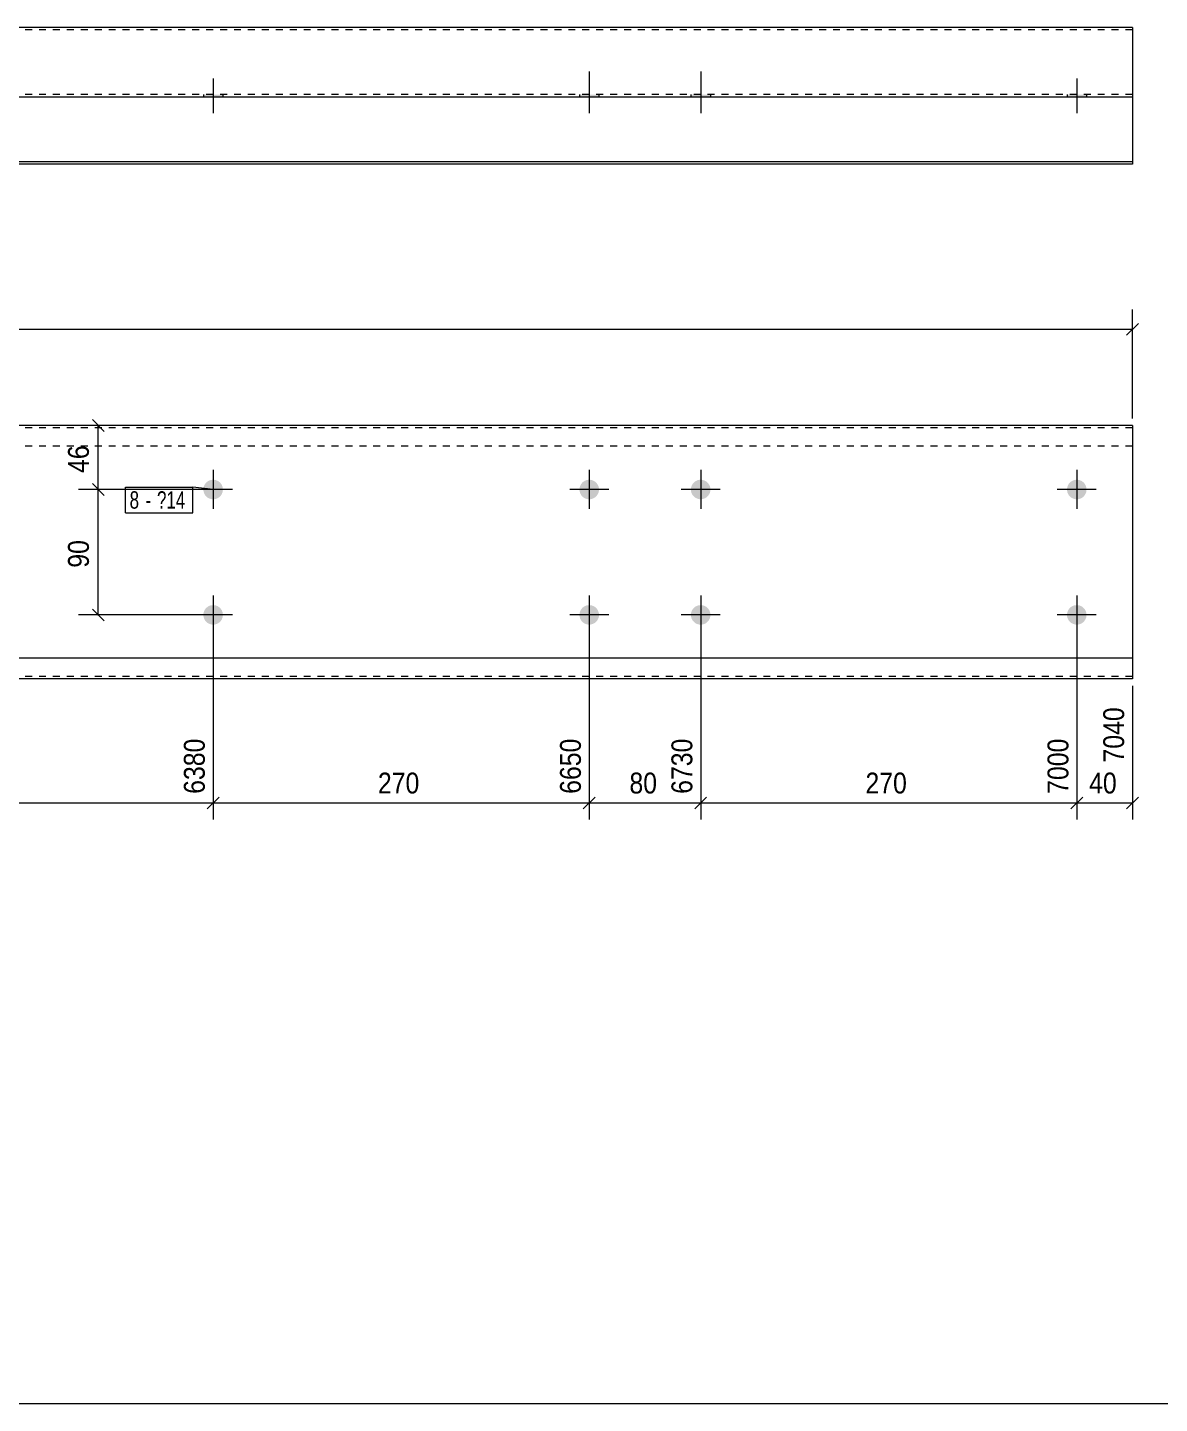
# Model space of a CAD drawing. Header units: millimetres. Extents: x 2 to 579, y 1 to 405.
# Drawn here: x 276.3 to 438.8, y 5 to 202.6 of the extents above; entities that cross this region are included whole.
import ezdxf

# ---------------------------------------------------------------- set-up
doc = ezdxf.new("R2010")
doc.units = ezdxf.units.MM
doc.linetypes.add('XKITLINE00', pattern=[0])
doc.linetypes.add('XKITLINE01', pattern=[4, 1, -1, 1, -1])
for name, color, linetype, lineweight in [('Bolt', 3, 'Continuous', 0), ('BoltMark', 7, 'Continuous', 0), ('Dimensions', 7, 'Continuous', 0), ('DrawingSheet', 5, 'Continuous', 0), ('Part', 2, 'Continuous', 0)]:
    doc.layers.add(name, color=color, linetype=linetype, lineweight=lineweight)
doc.styles.add('ARIAL', font='ARIAL.TTF')
doc.styles.add('ARIAL_NARROW', font='ARIALN.TTF')

# ---------------------------------------------------------------- blocks, each defined once
blk = doc.blocks.new('*A3')
at = {"layer": 'Bolt'}
for points in [[(358.34, 136.2), (358.34, 136.17), (358.33, 136.13), (358.33, 136.1), (358.33, 136.06), (358.32, 136.03), (358.32, 136), (358.31, 135.96), (358.3, 135.93), (358.3, 135.9), (358.29, 135.86), (358.28, 135.83), (358.27, 135.8), (358.26, 135.76), (358.24, 135.73), (358.23, 135.7), (358.22, 135.67), (358.2, 135.64), (358.19, 135.61), (358.17, 135.58), (358.16, 135.55), (358.14, 135.52), (358.12, 135.49), (358.1, 135.46), (358.08, 135.43), (358.06, 135.4), (358.04, 135.37), (358.02, 135.35), (358, 135.32), (357.98, 135.3), (357.95, 135.27), (357.93, 135.25), (357.9, 135.22), (357.88, 135.2), (357.85, 135.18), (357.83, 135.15), (357.8, 135.13), (357.77, 135.11), (357.74, 135.09), (357.72, 135.07), (357.69, 135.05), (357.66, 135.03), (357.63, 135.02), (357.6, 135), (357.57, 134.99), (357.54, 134.97), (357.51, 134.96), (357.47, 134.94), (357.44, 134.93), (357.41, 134.92), (357.38, 134.91), (357.34, 134.9), (357.31, 134.89), (357.28, 134.88), (357.24, 134.87), (357.21, 134.86), (357.18, 134.86), (357.14, 134.85), (357.11, 134.85), (357.08, 134.84), (357.04, 134.84), (357.01, 134.84), (356.97, 134.84), (356.94, 134.84), (356.9, 134.84), (356.87, 134.84), (356.83, 134.84), (356.8, 134.84), (356.77, 134.85), (356.73, 134.85), (356.7, 134.86), (356.66, 134.86), (356.63, 134.87), (356.6, 134.88), (356.56, 134.89), (356.53, 134.9), (356.5, 134.91), (356.47, 134.92), (356.43, 134.93), (356.4, 134.94), (356.37, 134.96), (356.34, 134.97), (356.31, 134.99), (356.28, 135), (356.25, 135.02), (356.22, 135.03), (356.19, 135.05), (356.16, 135.07), (356.13, 135.09), (356.1, 135.11), (356.08, 135.13), (356.05, 135.15), (356.02, 135.18), (356, 135.2), (355.97, 135.22), (355.95, 135.25), (355.92, 135.27), (355.9, 135.3), (355.88, 135.32), (355.86, 135.35), (355.83, 135.37), (355.81, 135.4), (355.79, 135.43), (355.77, 135.46), (355.76, 135.49), (355.74, 135.52), (355.72, 135.55), (355.7, 135.58), (355.69, 135.61), (355.67, 135.64), (355.66, 135.67), (355.64, 135.7), (355.63, 135.73), (355.62, 135.76), (355.61, 135.8), (355.6, 135.83), (355.59, 135.86), (355.58, 135.9), (355.57, 135.93), (355.56, 135.96), (355.56, 136), (355.55, 136.03), (355.55, 136.06), (355.54, 136.1), (355.54, 136.13), (355.54, 136.17), (355.54, 136.2), (355.54, 136.24), (355.54, 136.27), (355.54, 136.3), (355.54, 136.34), (355.54, 136.37), (355.55, 136.41), (355.55, 136.44), (355.56, 136.48), (355.56, 136.51), (355.57, 136.54), (355.58, 136.58), (355.59, 136.61), (355.6, 136.64), (355.61, 136.67), (355.62, 136.71), (355.63, 136.74), (355.64, 136.77), (355.66, 136.8), (355.67, 136.83), (355.69, 136.87), (355.7, 136.9), (355.72, 136.93), (355.74, 136.96), (355.76, 136.98), (355.77, 137.01), (355.79, 137.04), (355.81, 137.07), (355.83, 137.1), (355.86, 137.12), (355.88, 137.15), (355.9, 137.18), (355.92, 137.2), (355.95, 137.23), (355.97, 137.25), (356, 137.27), (356.02, 137.3), (356.05, 137.32), (356.08, 137.34), (356.1, 137.36), (356.13, 137.38), (356.16, 137.4), (356.19, 137.42), (356.22, 137.44), (356.25, 137.45), (356.28, 137.47), (356.31, 137.49), (356.34, 137.5), (356.37, 137.52), (356.4, 137.53), (356.43, 137.54), (356.47, 137.55), (356.5, 137.57), (356.53, 137.58), (356.56, 137.59), (356.6, 137.59), (356.63, 137.6), (356.66, 137.61), (356.7, 137.62), (356.73, 137.62), (356.77, 137.63), (356.8, 137.63), (356.83, 137.63), (356.87, 137.63), (356.9, 137.64), (356.94, 137.64), (356.97, 137.64), (357.01, 137.63), (357.04, 137.63), (357.08, 137.63), (357.11, 137.63), (357.14, 137.62), (357.18, 137.62), (357.21, 137.61), (357.24, 137.6), (357.28, 137.59), (357.31, 137.59), (357.34, 137.58), (357.38, 137.57), (357.41, 137.55), (357.44, 137.54), (357.47, 137.53), (357.51, 137.52), (357.54, 137.5), (357.57, 137.49), (357.6, 137.47), (357.63, 137.45), (357.66, 137.44), (357.69, 137.42), (357.72, 137.4), (357.74, 137.38), (357.77, 137.36), (357.8, 137.34), (357.83, 137.32), (357.85, 137.3), (357.88, 137.27), (357.9, 137.25), (357.93, 137.23), (357.95, 137.2), (357.98, 137.18), (358, 137.15), (358.02, 137.12), (358.04, 137.1), (358.06, 137.07), (358.08, 137.04), (358.1, 137.01), (358.12, 136.98), (358.14, 136.96), (358.16, 136.93), (358.17, 136.9), (358.19, 136.87), (358.2, 136.83), (358.22, 136.8), (358.23, 136.77), (358.24, 136.74), (358.26, 136.71), (358.27, 136.67), (358.28, 136.64), (358.29, 136.61), (358.3, 136.58), (358.3, 136.54), (358.31, 136.51), (358.32, 136.48), (358.32, 136.44), (358.33, 136.41), (358.33, 136.37), (358.33, 136.34), (358.34, 136.3), (358.34, 136.27), (358.34, 136.24)], [(374.34, 136.2), (374.34, 136.17), (374.33, 136.13), (374.33, 136.1), (374.33, 136.06), (374.32, 136.03), (374.32, 136), (374.31, 135.96), (374.3, 135.93), (374.3, 135.9), (374.29, 135.86), (374.28, 135.83), (374.27, 135.8), (374.26, 135.76), (374.24, 135.73), (374.23, 135.7), (374.22, 135.67), (374.2, 135.64), (374.19, 135.61), (374.17, 135.58), (374.16, 135.55), (374.14, 135.52), (374.12, 135.49), (374.1, 135.46), (374.08, 135.43), (374.06, 135.4), (374.04, 135.37), (374.02, 135.35), (374, 135.32), (373.98, 135.3), (373.95, 135.27), (373.93, 135.25), (373.9, 135.22), (373.88, 135.2), (373.85, 135.18), (373.83, 135.15), (373.8, 135.13), (373.77, 135.11), (373.74, 135.09), (373.72, 135.07), (373.69, 135.05), (373.66, 135.03), (373.63, 135.02), (373.6, 135), (373.57, 134.99), (373.54, 134.97), (373.51, 134.96), (373.47, 134.94), (373.44, 134.93), (373.41, 134.92), (373.38, 134.91), (373.34, 134.9), (373.31, 134.89), (373.28, 134.88), (373.24, 134.87), (373.21, 134.86), (373.18, 134.86), (373.14, 134.85), (373.11, 134.85), (373.08, 134.84), (373.04, 134.84), (373.01, 134.84), (372.97, 134.84), (372.94, 134.84), (372.9, 134.84), (372.87, 134.84), (372.83, 134.84), (372.8, 134.84), (372.77, 134.85), (372.73, 134.85), (372.7, 134.86), (372.66, 134.86), (372.63, 134.87), (372.6, 134.88), (372.56, 134.89), (372.53, 134.9), (372.5, 134.91), (372.47, 134.92), (372.43, 134.93), (372.4, 134.94), (372.37, 134.96), (372.34, 134.97), (372.31, 134.99), (372.28, 135), (372.25, 135.02), (372.22, 135.03), (372.19, 135.05), (372.16, 135.07), (372.13, 135.09), (372.1, 135.11), (372.08, 135.13), (372.05, 135.15), (372.02, 135.18), (372, 135.2), (371.97, 135.22), (371.95, 135.25), (371.92, 135.27), (371.9, 135.3), (371.88, 135.32), (371.86, 135.35), (371.83, 135.37), (371.81, 135.4), (371.79, 135.43), (371.77, 135.46), (371.76, 135.49), (371.74, 135.52), (371.72, 135.55), (371.7, 135.58), (371.69, 135.61), (371.67, 135.64), (371.66, 135.67), (371.64, 135.7), (371.63, 135.73), (371.62, 135.76), (371.61, 135.8), (371.6, 135.83), (371.59, 135.86), (371.58, 135.9), (371.57, 135.93), (371.56, 135.96), (371.56, 136), (371.55, 136.03), (371.55, 136.06), (371.54, 136.1), (371.54, 136.13), (371.54, 136.17), (371.54, 136.2), (371.54, 136.24), (371.54, 136.27), (371.54, 136.3), (371.54, 136.34), (371.54, 136.37), (371.55, 136.41), (371.55, 136.44), (371.56, 136.48), (371.56, 136.51), (371.57, 136.54), (371.58, 136.58), (371.59, 136.61), (371.6, 136.64), (371.61, 136.67), (371.62, 136.71), (371.63, 136.74), (371.64, 136.77), (371.66, 136.8), (371.67, 136.83), (371.69, 136.87), (371.7, 136.9), (371.72, 136.93), (371.74, 136.96), (371.76, 136.98), (371.77, 137.01), (371.79, 137.04), (371.81, 137.07), (371.83, 137.1), (371.86, 137.12), (371.88, 137.15), (371.9, 137.18), (371.92, 137.2), (371.95, 137.23), (371.97, 137.25), (372, 137.27), (372.02, 137.3), (372.05, 137.32), (372.08, 137.34), (372.1, 137.36), (372.13, 137.38), (372.16, 137.4), (372.19, 137.42), (372.22, 137.44), (372.25, 137.45), (372.28, 137.47), (372.31, 137.49), (372.34, 137.5), (372.37, 137.52), (372.4, 137.53), (372.43, 137.54), (372.47, 137.55), (372.5, 137.57), (372.53, 137.58), (372.56, 137.59), (372.6, 137.59), (372.63, 137.6), (372.66, 137.61), (372.7, 137.62), (372.73, 137.62), (372.77, 137.63), (372.8, 137.63), (372.83, 137.63), (372.87, 137.63), (372.9, 137.64), (372.94, 137.64), (372.97, 137.64), (373.01, 137.63), (373.04, 137.63), (373.08, 137.63), (373.11, 137.63), (373.14, 137.62), (373.18, 137.62), (373.21, 137.61), (373.24, 137.6), (373.28, 137.59), (373.31, 137.59), (373.34, 137.58), (373.38, 137.57), (373.41, 137.55), (373.44, 137.54), (373.47, 137.53), (373.51, 137.52), (373.54, 137.5), (373.57, 137.49), (373.6, 137.47), (373.63, 137.45), (373.66, 137.44), (373.69, 137.42), (373.72, 137.4), (373.74, 137.38), (373.77, 137.36), (373.8, 137.34), (373.83, 137.32), (373.85, 137.3), (373.88, 137.27), (373.9, 137.25), (373.93, 137.23), (373.95, 137.2), (373.98, 137.18), (374, 137.15), (374.02, 137.12), (374.04, 137.1), (374.06, 137.07), (374.08, 137.04), (374.1, 137.01), (374.12, 136.98), (374.14, 136.96), (374.16, 136.93), (374.17, 136.9), (374.19, 136.87), (374.2, 136.83), (374.22, 136.8), (374.23, 136.77), (374.24, 136.74), (374.26, 136.71), (374.27, 136.67), (374.28, 136.64), (374.29, 136.61), (374.3, 136.58), (374.3, 136.54), (374.31, 136.51), (374.32, 136.48), (374.32, 136.44), (374.33, 136.41), (374.33, 136.37), (374.33, 136.34), (374.34, 136.3), (374.34, 136.27), (374.34, 136.24)], [(358.34, 118.2), (358.34, 118.17), (358.33, 118.13), (358.33, 118.1), (358.33, 118.06), (358.32, 118.03), (358.32, 118), (358.31, 117.96), (358.3, 117.93), (358.3, 117.9), (358.29, 117.86), (358.28, 117.83), (358.27, 117.8), (358.26, 117.76), (358.24, 117.73), (358.23, 117.7), (358.22, 117.67), (358.2, 117.64), (358.19, 117.61), (358.17, 117.58), (358.16, 117.55), (358.14, 117.52), (358.12, 117.49), (358.1, 117.46), (358.08, 117.43), (358.06, 117.4), (358.04, 117.37), (358.02, 117.35), (358, 117.32), (357.98, 117.3), (357.95, 117.27), (357.93, 117.25), (357.9, 117.22), (357.88, 117.2), (357.85, 117.18), (357.83, 117.15), (357.8, 117.13), (357.77, 117.11), (357.74, 117.09), (357.72, 117.07), (357.69, 117.05), (357.66, 117.03), (357.63, 117.02), (357.6, 117), (357.57, 116.99), (357.54, 116.97), (357.51, 116.96), (357.47, 116.94), (357.44, 116.93), (357.41, 116.92), (357.38, 116.91), (357.34, 116.9), (357.31, 116.89), (357.28, 116.88), (357.24, 116.87), (357.21, 116.86), (357.18, 116.86), (357.14, 116.85), (357.11, 116.85), (357.08, 116.84), (357.04, 116.84), (357.01, 116.84), (356.97, 116.84), (356.94, 116.84), (356.9, 116.84), (356.87, 116.84), (356.83, 116.84), (356.8, 116.84), (356.77, 116.85), (356.73, 116.85), (356.7, 116.86), (356.66, 116.86), (356.63, 116.87), (356.6, 116.88), (356.56, 116.89), (356.53, 116.9), (356.5, 116.91), (356.47, 116.92), (356.43, 116.93), (356.4, 116.94), (356.37, 116.96), (356.34, 116.97), (356.31, 116.99), (356.28, 117), (356.25, 117.02), (356.22, 117.03), (356.19, 117.05), (356.16, 117.07), (356.13, 117.09), (356.1, 117.11), (356.08, 117.13), (356.05, 117.15), (356.02, 117.18), (356, 117.2), (355.97, 117.22), (355.95, 117.25), (355.92, 117.27), (355.9, 117.3), (355.88, 117.32), (355.86, 117.35), (355.83, 117.37), (355.81, 117.4), (355.79, 117.43), (355.77, 117.46), (355.76, 117.49), (355.74, 117.52), (355.72, 117.55), (355.7, 117.58), (355.69, 117.61), (355.67, 117.64), (355.66, 117.67), (355.64, 117.7), (355.63, 117.73), (355.62, 117.76), (355.61, 117.8), (355.6, 117.83), (355.59, 117.86), (355.58, 117.9), (355.57, 117.93), (355.56, 117.96), (355.56, 118), (355.55, 118.03), (355.55, 118.06), (355.54, 118.1), (355.54, 118.13), (355.54, 118.17), (355.54, 118.2), (355.54, 118.24), (355.54, 118.27), (355.54, 118.3), (355.54, 118.34), (355.54, 118.37), (355.55, 118.41), (355.55, 118.44), (355.56, 118.48), (355.56, 118.51), (355.57, 118.54), (355.58, 118.58), (355.59, 118.61), (355.6, 118.64), (355.61, 118.67), (355.62, 118.71), (355.63, 118.74), (355.64, 118.77), (355.66, 118.8), (355.67, 118.83), (355.69, 118.87), (355.7, 118.9), (355.72, 118.93), (355.74, 118.96), (355.76, 118.98), (355.77, 119.01), (355.79, 119.04), (355.81, 119.07), (355.83, 119.1), (355.86, 119.12), (355.88, 119.15), (355.9, 119.18), (355.92, 119.2), (355.95, 119.23), (355.97, 119.25), (356, 119.27), (356.02, 119.3), (356.05, 119.32), (356.08, 119.34), (356.1, 119.36), (356.13, 119.38), (356.16, 119.4), (356.19, 119.42), (356.22, 119.44), (356.25, 119.45), (356.28, 119.47), (356.31, 119.49), (356.34, 119.5), (356.37, 119.52), (356.4, 119.53), (356.43, 119.54), (356.47, 119.55), (356.5, 119.57), (356.53, 119.58), (356.56, 119.59), (356.6, 119.59), (356.63, 119.6), (356.66, 119.61), (356.7, 119.62), (356.73, 119.62), (356.77, 119.63), (356.8, 119.63), (356.83, 119.63), (356.87, 119.63), (356.9, 119.64), (356.94, 119.64), (356.97, 119.64), (357.01, 119.63), (357.04, 119.63), (357.08, 119.63), (357.11, 119.63), (357.14, 119.62), (357.18, 119.62), (357.21, 119.61), (357.24, 119.6), (357.28, 119.59), (357.31, 119.59), (357.34, 119.58), (357.38, 119.57), (357.41, 119.55), (357.44, 119.54), (357.47, 119.53), (357.51, 119.52), (357.54, 119.5), (357.57, 119.49), (357.6, 119.47), (357.63, 119.45), (357.66, 119.44), (357.69, 119.42), (357.72, 119.4), (357.74, 119.38), (357.77, 119.36), (357.8, 119.34), (357.83, 119.32), (357.85, 119.3), (357.88, 119.27), (357.9, 119.25), (357.93, 119.23), (357.95, 119.2), (357.98, 119.18), (358, 119.15), (358.02, 119.12), (358.04, 119.1), (358.06, 119.07), (358.08, 119.04), (358.1, 119.01), (358.12, 118.98), (358.14, 118.96), (358.16, 118.93), (358.17, 118.9), (358.19, 118.87), (358.2, 118.83), (358.22, 118.8), (358.23, 118.77), (358.24, 118.74), (358.26, 118.71), (358.27, 118.67), (358.28, 118.64), (358.29, 118.61), (358.3, 118.58), (358.3, 118.54), (358.31, 118.51), (358.32, 118.48), (358.32, 118.44), (358.33, 118.41), (358.33, 118.37), (358.33, 118.34), (358.34, 118.3), (358.34, 118.27), (358.34, 118.24)], [(374.34, 118.2), (374.34, 118.17), (374.33, 118.13), (374.33, 118.1), (374.33, 118.06), (374.32, 118.03), (374.32, 118), (374.31, 117.96), (374.3, 117.93), (374.3, 117.9), (374.29, 117.86), (374.28, 117.83), (374.27, 117.8), (374.26, 117.76), (374.24, 117.73), (374.23, 117.7), (374.22, 117.67), (374.2, 117.64), (374.19, 117.61), (374.17, 117.58), (374.16, 117.55), (374.14, 117.52), (374.12, 117.49), (374.1, 117.46), (374.08, 117.43), (374.06, 117.4), (374.04, 117.37), (374.02, 117.35), (374, 117.32), (373.98, 117.3), (373.95, 117.27), (373.93, 117.25), (373.9, 117.22), (373.88, 117.2), (373.85, 117.18), (373.83, 117.15), (373.8, 117.13), (373.77, 117.11), (373.74, 117.09), (373.72, 117.07), (373.69, 117.05), (373.66, 117.03), (373.63, 117.02), (373.6, 117), (373.57, 116.99), (373.54, 116.97), (373.51, 116.96), (373.47, 116.94), (373.44, 116.93), (373.41, 116.92), (373.38, 116.91), (373.34, 116.9), (373.31, 116.89), (373.28, 116.88), (373.24, 116.87), (373.21, 116.86), (373.18, 116.86), (373.14, 116.85), (373.11, 116.85), (373.08, 116.84), (373.04, 116.84), (373.01, 116.84), (372.97, 116.84), (372.94, 116.84), (372.9, 116.84), (372.87, 116.84), (372.83, 116.84), (372.8, 116.84), (372.77, 116.85), (372.73, 116.85), (372.7, 116.86), (372.66, 116.86), (372.63, 116.87), (372.6, 116.88), (372.56, 116.89), (372.53, 116.9), (372.5, 116.91), (372.47, 116.92), (372.43, 116.93), (372.4, 116.94), (372.37, 116.96), (372.34, 116.97), (372.31, 116.99), (372.28, 117), (372.25, 117.02), (372.22, 117.03), (372.19, 117.05), (372.16, 117.07), (372.13, 117.09), (372.1, 117.11), (372.08, 117.13), (372.05, 117.15), (372.02, 117.18), (372, 117.2), (371.97, 117.22), (371.95, 117.25), (371.92, 117.27), (371.9, 117.3), (371.88, 117.32), (371.86, 117.35), (371.83, 117.37), (371.81, 117.4), (371.79, 117.43), (371.77, 117.46), (371.76, 117.49), (371.74, 117.52), (371.72, 117.55), (371.7, 117.58), (371.69, 117.61), (371.67, 117.64), (371.66, 117.67), (371.64, 117.7), (371.63, 117.73), (371.62, 117.76), (371.61, 117.8), (371.6, 117.83), (371.59, 117.86), (371.58, 117.9), (371.57, 117.93), (371.56, 117.96), (371.56, 118), (371.55, 118.03), (371.55, 118.06), (371.54, 118.1), (371.54, 118.13), (371.54, 118.17), (371.54, 118.2), (371.54, 118.24), (371.54, 118.27), (371.54, 118.3), (371.54, 118.34), (371.54, 118.37), (371.55, 118.41), (371.55, 118.44), (371.56, 118.48), (371.56, 118.51), (371.57, 118.54), (371.58, 118.58), (371.59, 118.61), (371.6, 118.64), (371.61, 118.67), (371.62, 118.71), (371.63, 118.74), (371.64, 118.77), (371.66, 118.8), (371.67, 118.83), (371.69, 118.87), (371.7, 118.9), (371.72, 118.93), (371.74, 118.96), (371.76, 118.98), (371.77, 119.01), (371.79, 119.04), (371.81, 119.07), (371.83, 119.1), (371.86, 119.12), (371.88, 119.15), (371.9, 119.18), (371.92, 119.2), (371.95, 119.23), (371.97, 119.25), (372, 119.27), (372.02, 119.3), (372.05, 119.32), (372.08, 119.34), (372.1, 119.36), (372.13, 119.38), (372.16, 119.4), (372.19, 119.42), (372.22, 119.44), (372.25, 119.45), (372.28, 119.47), (372.31, 119.49), (372.34, 119.5), (372.37, 119.52), (372.4, 119.53), (372.43, 119.54), (372.47, 119.55), (372.5, 119.57), (372.53, 119.58), (372.56, 119.59), (372.6, 119.59), (372.63, 119.6), (372.66, 119.61), (372.7, 119.62), (372.73, 119.62), (372.77, 119.63), (372.8, 119.63), (372.83, 119.63), (372.87, 119.63), (372.9, 119.64), (372.94, 119.64), (372.97, 119.64), (373.01, 119.63), (373.04, 119.63), (373.08, 119.63), (373.11, 119.63), (373.14, 119.62), (373.18, 119.62), (373.21, 119.61), (373.24, 119.6), (373.28, 119.59), (373.31, 119.59), (373.34, 119.58), (373.38, 119.57), (373.41, 119.55), (373.44, 119.54), (373.47, 119.53), (373.51, 119.52), (373.54, 119.5), (373.57, 119.49), (373.6, 119.47), (373.63, 119.45), (373.66, 119.44), (373.69, 119.42), (373.72, 119.4), (373.74, 119.38), (373.77, 119.36), (373.8, 119.34), (373.83, 119.32), (373.85, 119.3), (373.88, 119.27), (373.9, 119.25), (373.93, 119.23), (373.95, 119.2), (373.98, 119.18), (374, 119.15), (374.02, 119.12), (374.04, 119.1), (374.06, 119.07), (374.08, 119.04), (374.1, 119.01), (374.12, 118.98), (374.14, 118.96), (374.16, 118.93), (374.17, 118.9), (374.19, 118.87), (374.2, 118.83), (374.22, 118.8), (374.23, 118.77), (374.24, 118.74), (374.26, 118.71), (374.27, 118.67), (374.28, 118.64), (374.29, 118.61), (374.3, 118.58), (374.3, 118.54), (374.31, 118.51), (374.32, 118.48), (374.32, 118.44), (374.33, 118.41), (374.33, 118.37), (374.33, 118.34), (374.34, 118.3), (374.34, 118.27), (374.34, 118.24)]]:
    blk.add_hatch(color=3, dxfattribs=at).paths.add_polyline_path(points, flags=17)
at = {"layer": 'Bolt', "color": 3, "linetype": 'XKITLINE00', "lineweight": 0}
for p, q in [((356.94, 139.04), (356.94, 133.44)), ((372.94, 139.04), (372.94, 133.44)), ((359.74, 136.24), (354.14, 136.24)), ((375.74, 136.24), (370.14, 136.24)), ((356.94, 121.04), (356.94, 115.44)), ((372.94, 121.04), (372.94, 115.44)), ((359.74, 118.24), (354.14, 118.24)), ((375.74, 118.24), (370.14, 118.24))]:
    blk.add_line(p, q, dxfattribs=at)
blk = doc.blocks.new('*A4')
at = {"layer": 'Bolt'}
for points in [[(304.34, 136.2), (304.34, 136.17), (304.33, 136.13), (304.33, 136.1), (304.33, 136.06), (304.32, 136.03), (304.32, 136), (304.31, 135.96), (304.3, 135.93), (304.3, 135.9), (304.29, 135.86), (304.28, 135.83), (304.27, 135.8), (304.26, 135.76), (304.24, 135.73), (304.23, 135.7), (304.22, 135.67), (304.2, 135.64), (304.19, 135.61), (304.17, 135.58), (304.16, 135.55), (304.14, 135.52), (304.12, 135.49), (304.1, 135.46), (304.08, 135.43), (304.06, 135.4), (304.04, 135.37), (304.02, 135.35), (304, 135.32), (303.98, 135.3), (303.95, 135.27), (303.93, 135.25), (303.9, 135.22), (303.88, 135.2), (303.85, 135.18), (303.83, 135.15), (303.8, 135.13), (303.77, 135.11), (303.74, 135.09), (303.72, 135.07), (303.69, 135.05), (303.66, 135.03), (303.63, 135.02), (303.6, 135), (303.57, 134.99), (303.54, 134.97), (303.51, 134.96), (303.47, 134.94), (303.44, 134.93), (303.41, 134.92), (303.38, 134.91), (303.34, 134.9), (303.31, 134.89), (303.28, 134.88), (303.24, 134.87), (303.21, 134.86), (303.18, 134.86), (303.14, 134.85), (303.11, 134.85), (303.08, 134.84), (303.04, 134.84), (303.01, 134.84), (302.97, 134.84), (302.94, 134.84), (302.9, 134.84), (302.87, 134.84), (302.83, 134.84), (302.8, 134.84), (302.77, 134.85), (302.73, 134.85), (302.7, 134.86), (302.66, 134.86), (302.63, 134.87), (302.6, 134.88), (302.56, 134.89), (302.53, 134.9), (302.5, 134.91), (302.47, 134.92), (302.43, 134.93), (302.4, 134.94), (302.37, 134.96), (302.34, 134.97), (302.31, 134.99), (302.28, 135), (302.25, 135.02), (302.22, 135.03), (302.19, 135.05), (302.16, 135.07), (302.13, 135.09), (302.1, 135.11), (302.08, 135.13), (302.05, 135.15), (302.02, 135.18), (302, 135.2), (301.97, 135.22), (301.95, 135.25), (301.92, 135.27), (301.9, 135.3), (301.88, 135.32), (301.86, 135.35), (301.83, 135.37), (301.81, 135.4), (301.79, 135.43), (301.77, 135.46), (301.76, 135.49), (301.74, 135.52), (301.72, 135.55), (301.7, 135.58), (301.69, 135.61), (301.67, 135.64), (301.66, 135.67), (301.64, 135.7), (301.63, 135.73), (301.62, 135.76), (301.61, 135.8), (301.6, 135.83), (301.59, 135.86), (301.58, 135.9), (301.57, 135.93), (301.56, 135.96), (301.56, 136), (301.55, 136.03), (301.55, 136.06), (301.54, 136.1), (301.54, 136.13), (301.54, 136.17), (301.54, 136.2), (301.54, 136.24), (301.54, 136.27), (301.54, 136.3), (301.54, 136.34), (301.54, 136.37), (301.55, 136.41), (301.55, 136.44), (301.56, 136.48), (301.56, 136.51), (301.57, 136.54), (301.58, 136.58), (301.59, 136.61), (301.6, 136.64), (301.61, 136.67), (301.62, 136.71), (301.63, 136.74), (301.64, 136.77), (301.66, 136.8), (301.67, 136.83), (301.69, 136.87), (301.7, 136.9), (301.72, 136.93), (301.74, 136.96), (301.76, 136.98), (301.77, 137.01), (301.79, 137.04), (301.81, 137.07), (301.83, 137.1), (301.86, 137.12), (301.88, 137.15), (301.9, 137.18), (301.92, 137.2), (301.95, 137.23), (301.97, 137.25), (302, 137.27), (302.02, 137.3), (302.05, 137.32), (302.08, 137.34), (302.1, 137.36), (302.13, 137.38), (302.16, 137.4), (302.19, 137.42), (302.22, 137.44), (302.25, 137.45), (302.28, 137.47), (302.31, 137.49), (302.34, 137.5), (302.37, 137.52), (302.4, 137.53), (302.43, 137.54), (302.47, 137.55), (302.5, 137.57), (302.53, 137.58), (302.56, 137.59), (302.6, 137.59), (302.63, 137.6), (302.66, 137.61), (302.7, 137.62), (302.73, 137.62), (302.77, 137.63), (302.8, 137.63), (302.83, 137.63), (302.87, 137.63), (302.9, 137.64), (302.94, 137.64), (302.97, 137.64), (303.01, 137.63), (303.04, 137.63), (303.08, 137.63), (303.11, 137.63), (303.14, 137.62), (303.18, 137.62), (303.21, 137.61), (303.24, 137.6), (303.28, 137.59), (303.31, 137.59), (303.34, 137.58), (303.38, 137.57), (303.41, 137.55), (303.44, 137.54), (303.47, 137.53), (303.51, 137.52), (303.54, 137.5), (303.57, 137.49), (303.6, 137.47), (303.63, 137.45), (303.66, 137.44), (303.69, 137.42), (303.72, 137.4), (303.74, 137.38), (303.77, 137.36), (303.8, 137.34), (303.83, 137.32), (303.85, 137.3), (303.88, 137.27), (303.9, 137.25), (303.93, 137.23), (303.95, 137.2), (303.98, 137.18), (304, 137.15), (304.02, 137.12), (304.04, 137.1), (304.06, 137.07), (304.08, 137.04), (304.1, 137.01), (304.12, 136.98), (304.14, 136.96), (304.16, 136.93), (304.17, 136.9), (304.19, 136.87), (304.2, 136.83), (304.22, 136.8), (304.23, 136.77), (304.24, 136.74), (304.26, 136.71), (304.27, 136.67), (304.28, 136.64), (304.29, 136.61), (304.3, 136.58), (304.3, 136.54), (304.31, 136.51), (304.32, 136.48), (304.32, 136.44), (304.33, 136.41), (304.33, 136.37), (304.33, 136.34), (304.34, 136.3), (304.34, 136.27), (304.34, 136.24)], [(428.34, 136.2), (428.34, 136.17), (428.33, 136.13), (428.33, 136.1), (428.33, 136.06), (428.32, 136.03), (428.32, 136), (428.31, 135.96), (428.3, 135.93), (428.3, 135.9), (428.29, 135.86), (428.28, 135.83), (428.27, 135.8), (428.26, 135.76), (428.24, 135.73), (428.23, 135.7), (428.22, 135.67), (428.2, 135.64), (428.19, 135.61), (428.17, 135.58), (428.16, 135.55), (428.14, 135.52), (428.12, 135.49), (428.1, 135.46), (428.08, 135.43), (428.06, 135.4), (428.04, 135.37), (428.02, 135.35), (428, 135.32), (427.98, 135.3), (427.95, 135.27), (427.93, 135.25), (427.9, 135.22), (427.88, 135.2), (427.85, 135.18), (427.83, 135.15), (427.8, 135.13), (427.77, 135.11), (427.74, 135.09), (427.72, 135.07), (427.69, 135.05), (427.66, 135.03), (427.63, 135.02), (427.6, 135), (427.57, 134.99), (427.54, 134.97), (427.51, 134.96), (427.47, 134.94), (427.44, 134.93), (427.41, 134.92), (427.38, 134.91), (427.34, 134.9), (427.31, 134.89), (427.28, 134.88), (427.24, 134.87), (427.21, 134.86), (427.18, 134.86), (427.14, 134.85), (427.11, 134.85), (427.08, 134.84), (427.04, 134.84), (427.01, 134.84), (426.97, 134.84), (426.94, 134.84), (426.9, 134.84), (426.87, 134.84), (426.83, 134.84), (426.8, 134.84), (426.77, 134.85), (426.73, 134.85), (426.7, 134.86), (426.66, 134.86), (426.63, 134.87), (426.6, 134.88), (426.56, 134.89), (426.53, 134.9), (426.5, 134.91), (426.47, 134.92), (426.43, 134.93), (426.4, 134.94), (426.37, 134.96), (426.34, 134.97), (426.31, 134.99), (426.28, 135), (426.25, 135.02), (426.22, 135.03), (426.19, 135.05), (426.16, 135.07), (426.13, 135.09), (426.1, 135.11), (426.08, 135.13), (426.05, 135.15), (426.02, 135.18), (426, 135.2), (425.97, 135.22), (425.95, 135.25), (425.92, 135.27), (425.9, 135.3), (425.88, 135.32), (425.86, 135.35), (425.83, 135.37), (425.81, 135.4), (425.79, 135.43), (425.77, 135.46), (425.76, 135.49), (425.74, 135.52), (425.72, 135.55), (425.7, 135.58), (425.69, 135.61), (425.67, 135.64), (425.66, 135.67), (425.64, 135.7), (425.63, 135.73), (425.62, 135.76), (425.61, 135.8), (425.6, 135.83), (425.59, 135.86), (425.58, 135.9), (425.57, 135.93), (425.56, 135.96), (425.56, 136), (425.55, 136.03), (425.55, 136.06), (425.54, 136.1), (425.54, 136.13), (425.54, 136.17), (425.54, 136.2), (425.54, 136.24), (425.54, 136.27), (425.54, 136.3), (425.54, 136.34), (425.54, 136.37), (425.55, 136.41), (425.55, 136.44), (425.56, 136.48), (425.56, 136.51), (425.57, 136.54), (425.58, 136.58), (425.59, 136.61), (425.6, 136.64), (425.61, 136.67), (425.62, 136.71), (425.63, 136.74), (425.64, 136.77), (425.66, 136.8), (425.67, 136.83), (425.69, 136.87), (425.7, 136.9), (425.72, 136.93), (425.74, 136.96), (425.76, 136.98), (425.77, 137.01), (425.79, 137.04), (425.81, 137.07), (425.83, 137.1), (425.86, 137.12), (425.88, 137.15), (425.9, 137.18), (425.92, 137.2), (425.95, 137.23), (425.97, 137.25), (426, 137.27), (426.02, 137.3), (426.05, 137.32), (426.08, 137.34), (426.1, 137.36), (426.13, 137.38), (426.16, 137.4), (426.19, 137.42), (426.22, 137.44), (426.25, 137.45), (426.28, 137.47), (426.31, 137.49), (426.34, 137.5), (426.37, 137.52), (426.4, 137.53), (426.43, 137.54), (426.47, 137.55), (426.5, 137.57), (426.53, 137.58), (426.56, 137.59), (426.6, 137.59), (426.63, 137.6), (426.66, 137.61), (426.7, 137.62), (426.73, 137.62), (426.77, 137.63), (426.8, 137.63), (426.83, 137.63), (426.87, 137.63), (426.9, 137.64), (426.94, 137.64), (426.97, 137.64), (427.01, 137.63), (427.04, 137.63), (427.08, 137.63), (427.11, 137.63), (427.14, 137.62), (427.18, 137.62), (427.21, 137.61), (427.24, 137.6), (427.28, 137.59), (427.31, 137.59), (427.34, 137.58), (427.38, 137.57), (427.41, 137.55), (427.44, 137.54), (427.47, 137.53), (427.51, 137.52), (427.54, 137.5), (427.57, 137.49), (427.6, 137.47), (427.63, 137.45), (427.66, 137.44), (427.69, 137.42), (427.72, 137.4), (427.74, 137.38), (427.77, 137.36), (427.8, 137.34), (427.83, 137.32), (427.85, 137.3), (427.88, 137.27), (427.9, 137.25), (427.93, 137.23), (427.95, 137.2), (427.98, 137.18), (428, 137.15), (428.02, 137.12), (428.04, 137.1), (428.06, 137.07), (428.08, 137.04), (428.1, 137.01), (428.12, 136.98), (428.14, 136.96), (428.16, 136.93), (428.17, 136.9), (428.19, 136.87), (428.2, 136.83), (428.22, 136.8), (428.23, 136.77), (428.24, 136.74), (428.26, 136.71), (428.27, 136.67), (428.28, 136.64), (428.29, 136.61), (428.3, 136.58), (428.3, 136.54), (428.31, 136.51), (428.32, 136.48), (428.32, 136.44), (428.33, 136.41), (428.33, 136.37), (428.33, 136.34), (428.34, 136.3), (428.34, 136.27), (428.34, 136.24)], [(304.34, 118.2), (304.34, 118.17), (304.33, 118.13), (304.33, 118.1), (304.33, 118.06), (304.32, 118.03), (304.32, 118), (304.31, 117.96), (304.3, 117.93), (304.3, 117.9), (304.29, 117.86), (304.28, 117.83), (304.27, 117.8), (304.26, 117.76), (304.24, 117.73), (304.23, 117.7), (304.22, 117.67), (304.2, 117.64), (304.19, 117.61), (304.17, 117.58), (304.16, 117.55), (304.14, 117.52), (304.12, 117.49), (304.1, 117.46), (304.08, 117.43), (304.06, 117.4), (304.04, 117.37), (304.02, 117.35), (304, 117.32), (303.98, 117.3), (303.95, 117.27), (303.93, 117.25), (303.9, 117.22), (303.88, 117.2), (303.85, 117.18), (303.83, 117.15), (303.8, 117.13), (303.77, 117.11), (303.74, 117.09), (303.72, 117.07), (303.69, 117.05), (303.66, 117.03), (303.63, 117.02), (303.6, 117), (303.57, 116.99), (303.54, 116.97), (303.51, 116.96), (303.47, 116.94), (303.44, 116.93), (303.41, 116.92), (303.38, 116.91), (303.34, 116.9), (303.31, 116.89), (303.28, 116.88), (303.24, 116.87), (303.21, 116.86), (303.18, 116.86), (303.14, 116.85), (303.11, 116.85), (303.08, 116.84), (303.04, 116.84), (303.01, 116.84), (302.97, 116.84), (302.94, 116.84), (302.9, 116.84), (302.87, 116.84), (302.83, 116.84), (302.8, 116.84), (302.77, 116.85), (302.73, 116.85), (302.7, 116.86), (302.66, 116.86), (302.63, 116.87), (302.6, 116.88), (302.56, 116.89), (302.53, 116.9), (302.5, 116.91), (302.47, 116.92), (302.43, 116.93), (302.4, 116.94), (302.37, 116.96), (302.34, 116.97), (302.31, 116.99), (302.28, 117), (302.25, 117.02), (302.22, 117.03), (302.19, 117.05), (302.16, 117.07), (302.13, 117.09), (302.1, 117.11), (302.08, 117.13), (302.05, 117.15), (302.02, 117.18), (302, 117.2), (301.97, 117.22), (301.95, 117.25), (301.92, 117.27), (301.9, 117.3), (301.88, 117.32), (301.86, 117.35), (301.83, 117.37), (301.81, 117.4), (301.79, 117.43), (301.77, 117.46), (301.76, 117.49), (301.74, 117.52), (301.72, 117.55), (301.7, 117.58), (301.69, 117.61), (301.67, 117.64), (301.66, 117.67), (301.64, 117.7), (301.63, 117.73), (301.62, 117.76), (301.61, 117.8), (301.6, 117.83), (301.59, 117.86), (301.58, 117.9), (301.57, 117.93), (301.56, 117.96), (301.56, 118), (301.55, 118.03), (301.55, 118.06), (301.54, 118.1), (301.54, 118.13), (301.54, 118.17), (301.54, 118.2), (301.54, 118.24), (301.54, 118.27), (301.54, 118.3), (301.54, 118.34), (301.54, 118.37), (301.55, 118.41), (301.55, 118.44), (301.56, 118.48), (301.56, 118.51), (301.57, 118.54), (301.58, 118.58), (301.59, 118.61), (301.6, 118.64), (301.61, 118.67), (301.62, 118.71), (301.63, 118.74), (301.64, 118.77), (301.66, 118.8), (301.67, 118.83), (301.69, 118.87), (301.7, 118.9), (301.72, 118.93), (301.74, 118.96), (301.76, 118.98), (301.77, 119.01), (301.79, 119.04), (301.81, 119.07), (301.83, 119.1), (301.86, 119.12), (301.88, 119.15), (301.9, 119.18), (301.92, 119.2), (301.95, 119.23), (301.97, 119.25), (302, 119.27), (302.02, 119.3), (302.05, 119.32), (302.08, 119.34), (302.1, 119.36), (302.13, 119.38), (302.16, 119.4), (302.19, 119.42), (302.22, 119.44), (302.25, 119.45), (302.28, 119.47), (302.31, 119.49), (302.34, 119.5), (302.37, 119.52), (302.4, 119.53), (302.43, 119.54), (302.47, 119.55), (302.5, 119.57), (302.53, 119.58), (302.56, 119.59), (302.6, 119.59), (302.63, 119.6), (302.66, 119.61), (302.7, 119.62), (302.73, 119.62), (302.77, 119.63), (302.8, 119.63), (302.83, 119.63), (302.87, 119.63), (302.9, 119.64), (302.94, 119.64), (302.97, 119.64), (303.01, 119.63), (303.04, 119.63), (303.08, 119.63), (303.11, 119.63), (303.14, 119.62), (303.18, 119.62), (303.21, 119.61), (303.24, 119.6), (303.28, 119.59), (303.31, 119.59), (303.34, 119.58), (303.38, 119.57), (303.41, 119.55), (303.44, 119.54), (303.47, 119.53), (303.51, 119.52), (303.54, 119.5), (303.57, 119.49), (303.6, 119.47), (303.63, 119.45), (303.66, 119.44), (303.69, 119.42), (303.72, 119.4), (303.74, 119.38), (303.77, 119.36), (303.8, 119.34), (303.83, 119.32), (303.85, 119.3), (303.88, 119.27), (303.9, 119.25), (303.93, 119.23), (303.95, 119.2), (303.98, 119.18), (304, 119.15), (304.02, 119.12), (304.04, 119.1), (304.06, 119.07), (304.08, 119.04), (304.1, 119.01), (304.12, 118.98), (304.14, 118.96), (304.16, 118.93), (304.17, 118.9), (304.19, 118.87), (304.2, 118.83), (304.22, 118.8), (304.23, 118.77), (304.24, 118.74), (304.26, 118.71), (304.27, 118.67), (304.28, 118.64), (304.29, 118.61), (304.3, 118.58), (304.3, 118.54), (304.31, 118.51), (304.32, 118.48), (304.32, 118.44), (304.33, 118.41), (304.33, 118.37), (304.33, 118.34), (304.34, 118.3), (304.34, 118.27), (304.34, 118.24)], [(428.34, 118.2), (428.34, 118.17), (428.33, 118.13), (428.33, 118.1), (428.33, 118.06), (428.32, 118.03), (428.32, 118), (428.31, 117.96), (428.3, 117.93), (428.3, 117.9), (428.29, 117.86), (428.28, 117.83), (428.27, 117.8), (428.26, 117.76), (428.24, 117.73), (428.23, 117.7), (428.22, 117.67), (428.2, 117.64), (428.19, 117.61), (428.17, 117.58), (428.16, 117.55), (428.14, 117.52), (428.12, 117.49), (428.1, 117.46), (428.08, 117.43), (428.06, 117.4), (428.04, 117.37), (428.02, 117.35), (428, 117.32), (427.98, 117.3), (427.95, 117.27), (427.93, 117.25), (427.9, 117.22), (427.88, 117.2), (427.85, 117.18), (427.83, 117.15), (427.8, 117.13), (427.77, 117.11), (427.74, 117.09), (427.72, 117.07), (427.69, 117.05), (427.66, 117.03), (427.63, 117.02), (427.6, 117), (427.57, 116.99), (427.54, 116.97), (427.51, 116.96), (427.47, 116.94), (427.44, 116.93), (427.41, 116.92), (427.38, 116.91), (427.34, 116.9), (427.31, 116.89), (427.28, 116.88), (427.24, 116.87), (427.21, 116.86), (427.18, 116.86), (427.14, 116.85), (427.11, 116.85), (427.08, 116.84), (427.04, 116.84), (427.01, 116.84), (426.97, 116.84), (426.94, 116.84), (426.9, 116.84), (426.87, 116.84), (426.83, 116.84), (426.8, 116.84), (426.77, 116.85), (426.73, 116.85), (426.7, 116.86), (426.66, 116.86), (426.63, 116.87), (426.6, 116.88), (426.56, 116.89), (426.53, 116.9), (426.5, 116.91), (426.47, 116.92), (426.43, 116.93), (426.4, 116.94), (426.37, 116.96), (426.34, 116.97), (426.31, 116.99), (426.28, 117), (426.25, 117.02), (426.22, 117.03), (426.19, 117.05), (426.16, 117.07), (426.13, 117.09), (426.1, 117.11), (426.08, 117.13), (426.05, 117.15), (426.02, 117.18), (426, 117.2), (425.97, 117.22), (425.95, 117.25), (425.92, 117.27), (425.9, 117.3), (425.88, 117.32), (425.86, 117.35), (425.83, 117.37), (425.81, 117.4), (425.79, 117.43), (425.77, 117.46), (425.76, 117.49), (425.74, 117.52), (425.72, 117.55), (425.7, 117.58), (425.69, 117.61), (425.67, 117.64), (425.66, 117.67), (425.64, 117.7), (425.63, 117.73), (425.62, 117.76), (425.61, 117.8), (425.6, 117.83), (425.59, 117.86), (425.58, 117.9), (425.57, 117.93), (425.56, 117.96), (425.56, 118), (425.55, 118.03), (425.55, 118.06), (425.54, 118.1), (425.54, 118.13), (425.54, 118.17), (425.54, 118.2), (425.54, 118.24), (425.54, 118.27), (425.54, 118.3), (425.54, 118.34), (425.54, 118.37), (425.55, 118.41), (425.55, 118.44), (425.56, 118.48), (425.56, 118.51), (425.57, 118.54), (425.58, 118.58), (425.59, 118.61), (425.6, 118.64), (425.61, 118.67), (425.62, 118.71), (425.63, 118.74), (425.64, 118.77), (425.66, 118.8), (425.67, 118.83), (425.69, 118.87), (425.7, 118.9), (425.72, 118.93), (425.74, 118.96), (425.76, 118.98), (425.77, 119.01), (425.79, 119.04), (425.81, 119.07), (425.83, 119.1), (425.86, 119.12), (425.88, 119.15), (425.9, 119.18), (425.92, 119.2), (425.95, 119.23), (425.97, 119.25), (426, 119.27), (426.02, 119.3), (426.05, 119.32), (426.08, 119.34), (426.1, 119.36), (426.13, 119.38), (426.16, 119.4), (426.19, 119.42), (426.22, 119.44), (426.25, 119.45), (426.28, 119.47), (426.31, 119.49), (426.34, 119.5), (426.37, 119.52), (426.4, 119.53), (426.43, 119.54), (426.47, 119.55), (426.5, 119.57), (426.53, 119.58), (426.56, 119.59), (426.6, 119.59), (426.63, 119.6), (426.66, 119.61), (426.7, 119.62), (426.73, 119.62), (426.77, 119.63), (426.8, 119.63), (426.83, 119.63), (426.87, 119.63), (426.9, 119.64), (426.94, 119.64), (426.97, 119.64), (427.01, 119.63), (427.04, 119.63), (427.08, 119.63), (427.11, 119.63), (427.14, 119.62), (427.18, 119.62), (427.21, 119.61), (427.24, 119.6), (427.28, 119.59), (427.31, 119.59), (427.34, 119.58), (427.38, 119.57), (427.41, 119.55), (427.44, 119.54), (427.47, 119.53), (427.51, 119.52), (427.54, 119.5), (427.57, 119.49), (427.6, 119.47), (427.63, 119.45), (427.66, 119.44), (427.69, 119.42), (427.72, 119.4), (427.74, 119.38), (427.77, 119.36), (427.8, 119.34), (427.83, 119.32), (427.85, 119.3), (427.88, 119.27), (427.9, 119.25), (427.93, 119.23), (427.95, 119.2), (427.98, 119.18), (428, 119.15), (428.02, 119.12), (428.04, 119.1), (428.06, 119.07), (428.08, 119.04), (428.1, 119.01), (428.12, 118.98), (428.14, 118.96), (428.16, 118.93), (428.17, 118.9), (428.19, 118.87), (428.2, 118.83), (428.22, 118.8), (428.23, 118.77), (428.24, 118.74), (428.26, 118.71), (428.27, 118.67), (428.28, 118.64), (428.29, 118.61), (428.3, 118.58), (428.3, 118.54), (428.31, 118.51), (428.32, 118.48), (428.32, 118.44), (428.33, 118.41), (428.33, 118.37), (428.33, 118.34), (428.34, 118.3), (428.34, 118.27), (428.34, 118.24)]]:
    blk.add_hatch(color=3, dxfattribs=at).paths.add_polyline_path(points, flags=17)
at = {"layer": 'Bolt', "color": 3, "linetype": 'XKITLINE00', "lineweight": 0}
for p, q in [((302.94, 139.04), (302.94, 133.44)), ((426.94, 139.04), (426.94, 133.44)), ((305.74, 136.24), (300.14, 136.24)), ((429.74, 136.24), (424.14, 136.24)), ((302.94, 121.04), (302.94, 115.44)), ((426.94, 121.04), (426.94, 115.44)), ((305.74, 118.24), (300.14, 118.24)), ((429.74, 118.24), (424.14, 118.24))]:
    blk.add_line(p, q, dxfattribs=at)
blk = doc.blocks.new('*A5')
at = {"layer": 'Part', "color": 2, "linetype": 'XKITLINE00', "lineweight": 0}
for p, q in [((434.94, 145.44), (234.74, 145.44)), ((434.94, 145.44), (434.94, 109.04)), ((434.94, 112.04), (234.74, 112.04)), ((434.94, 109.04), (234.74, 109.04))]:
    blk.add_line(p, q, dxfattribs=at)
at = {"layer": 'Part', "color": 7, "linetype": 'XKITLINE01', "lineweight": 0}
for p, q in [((434.94, 145.08), (234.74, 145.08)), ((434.94, 142.44), (234.74, 142.44)), ((434.94, 109.4), (234.74, 109.4))]:
    blk.add_line(p, q, dxfattribs=at)
blk = doc.blocks.new('*A8')
at = {"layer": 'Bolt'}
for points in [[(355.54, 192.58), (355.54, 192.94), (358.34, 192.94), (358.34, 192.58)], [(355.54, 192.58), (355.54, 192.94), (358.34, 192.94), (358.34, 192.58)], [(371.54, 192.58), (371.54, 192.94), (374.34, 192.94), (374.34, 192.58)], [(371.54, 192.58), (371.54, 192.94), (374.34, 192.94), (374.34, 192.58)]]:
    blk.add_hatch(color=3, dxfattribs=at).paths.add_polyline_path(points, flags=17)
at = {"layer": 'Bolt', "color": 3, "linetype": 'XKITLINE00', "lineweight": 0}
for p, q in [((356.94, 196.26), (356.94, 190.26)), ((356.94, 196.26), (356.94, 190.26)), ((372.94, 196.26), (372.94, 190.26)), ((372.94, 196.26), (372.94, 190.26)), ((355.54, 192.94), (355.54, 192.58)), ((355.54, 192.94), (355.54, 192.58)), ((358.34, 192.94), (358.34, 192.58)), ((358.34, 192.94), (358.34, 192.58)), ((371.54, 192.94), (371.54, 192.58)), ((371.54, 192.94), (371.54, 192.58)), ((374.34, 192.94), (374.34, 192.58)), ((374.34, 192.94), (374.34, 192.58))]:
    blk.add_line(p, q, dxfattribs=at)
blk = doc.blocks.new('*A9')
at = {"layer": 'Bolt'}
for points in [[(301.54, 192.58), (301.54, 192.94), (304.34, 192.94), (304.34, 192.58)], [(301.54, 192.58), (301.54, 192.94), (304.34, 192.94), (304.34, 192.58)], [(425.54, 192.58), (425.54, 192.94), (428.34, 192.94), (428.34, 192.58)], [(425.54, 192.58), (425.54, 192.94), (428.34, 192.94), (428.34, 192.58)]]:
    blk.add_hatch(color=3, dxfattribs=at).paths.add_polyline_path(points, flags=17)
at = {"layer": 'Bolt', "color": 3, "linetype": 'XKITLINE00', "lineweight": 0}
for p, q in [((302.94, 195.26), (302.94, 190.26)), ((302.94, 195.26), (302.94, 190.26)), ((426.94, 195.26), (426.94, 190.26)), ((426.94, 195.26), (426.94, 190.26)), ((301.54, 192.94), (301.54, 192.58)), ((301.54, 192.94), (301.54, 192.58)), ((304.34, 192.94), (304.34, 192.58)), ((304.34, 192.94), (304.34, 192.58)), ((425.54, 192.94), (425.54, 192.58)), ((425.54, 192.94), (425.54, 192.58)), ((428.34, 192.94), (428.34, 192.58)), ((428.34, 192.94), (428.34, 192.58))]:
    blk.add_line(p, q, dxfattribs=at)
blk = doc.blocks.new('*A10')
at = {"layer": 'Part', "color": 2, "linetype": 'XKITLINE00', "lineweight": 0}
for p, q in [((434.94, 202.58), (234.74, 202.58)), ((434.94, 202.58), (434.94, 182.94)), ((434.94, 192.58), (234.74, 192.58)), ((434.94, 183.3), (234.74, 183.3)), ((434.94, 182.94), (234.74, 182.94))]:
    blk.add_line(p, q, dxfattribs=at)
at = {"layer": 'Part', "color": 7, "linetype": 'XKITLINE01', "lineweight": 0}
for p, q in [((434.94, 202.22), (234.74, 202.22)), ((434.94, 192.94), (234.74, 192.94))]:
    blk.add_line(p, q, dxfattribs=at)
blk = doc.blocks.new('*A11')
at = {"layer": 'DrawingSheet', "color": 5, "linetype": 'XKITLINE00', "lineweight": 0}
blk.add_line((5, 5), (579, 5), dxfattribs=at)
blk = doc.blocks.new('*A19')
at = {"layer": 'Dimensions', "color": 7, "linetype": 'XKITLINE00', "lineweight": 0}
for p, q in [((285.6, 137.08), (287.3, 135.39)), ((301.94, 136.24), (283.6, 136.24)), ((286.45, 118.24), (286.45, 136.24)), ((285.6, 119.08), (287.3, 117.39)), ((301.94, 118.24), (283.6, 118.24))]:
    blk.add_line(p, q, dxfattribs=at)
at = {"layer": 'Dimensions', "color": 3}
for p in [(286.45, 136.24), (286.45, 118.24)]:
    blk.add_point(p, dxfattribs=at)
at = {"layer": 'Dimensions', "color": 3, "style": 'ARIAL', "width": 0.85}
blk.add_text('90', height=3, rotation=90.0002, dxfattribs=at).set_placement((285.1, 125.01))
blk = doc.blocks.new('*A20')
at = {"layer": 'Dimensions', "color": 7, "linetype": 'XKITLINE00', "lineweight": 0}
for p, q in [((285.6, 146.28), (287.3, 144.59)), ((301.94, 145.44), (283.6, 145.44)), ((286.45, 136.24), (286.45, 145.44)), ((285.6, 137.08), (287.3, 135.39)), ((301.94, 136.24), (283.6, 136.24))]:
    blk.add_line(p, q, dxfattribs=at)
at = {"layer": 'Dimensions', "color": 3}
for p in [(286.45, 145.44), (286.45, 136.24)]:
    blk.add_point(p, dxfattribs=at)
at = {"layer": 'Dimensions', "color": 3, "style": 'ARIAL', "width": 0.85}
blk.add_text('46', height=3, rotation=90.0002, dxfattribs=at).set_placement((285.1, 138.61))
blk = doc.blocks.new('*A23')
at = {"layer": 'Dimensions', "color": 7, "linetype": 'XKITLINE00', "lineweight": 0}
for p, q in [((434.94, 146.44), (434.94, 162.09)), ((435.79, 160.08), (434.09, 158.39)), ((34.45, 159.24), (434.94, 159.24))]:
    blk.add_line(p, q, dxfattribs=at)
at = {"layer": 'Dimensions', "color": 3}
blk.add_point((434.94, 159.24), dxfattribs=at)
blk = doc.blocks.new('*A28')
at = {"layer": 'Dimensions', "color": 7, "linetype": 'XKITLINE00', "lineweight": 0}
for p, q in [((166.45, 117.24), (166.45, 88.84)), ((302.94, 117.24), (302.94, 88.84)), ((167.3, 92.08), (165.6, 90.39)), ((166.45, 91.24), (302.94, 91.24)), ((303.79, 92.08), (302.09, 90.39))]:
    blk.add_line(p, q, dxfattribs=at)
at = {"layer": 'Dimensions', "color": 3}
for p in [(166.45, 91.24), (302.94, 91.24)]:
    blk.add_point(p, dxfattribs=at)
at = {"layer": 'Dimensions', "color": 3, "style": 'ARIAL', "width": 0.85}
blk.add_text('6380', height=3, rotation=90.0002, dxfattribs=at).set_placement((301.74, 92.54))
blk.add_text('5720', height=3, dxfattribs=at).set_placement((230.24, 92.59))
blk = doc.blocks.new('*A29')
at = {"layer": 'Dimensions', "color": 7, "linetype": 'XKITLINE00', "lineweight": 0}
for p, q in [((302.94, 117.24), (302.94, 88.84)), ((356.94, 117.24), (356.94, 88.84)), ((303.79, 92.08), (302.09, 90.39)), ((302.94, 91.24), (356.94, 91.24)), ((357.79, 92.08), (356.09, 90.39))]:
    blk.add_line(p, q, dxfattribs=at)
at = {"layer": 'Dimensions', "color": 3}
for p in [(302.94, 91.24), (356.94, 91.24)]:
    blk.add_point(p, dxfattribs=at)
at = {"layer": 'Dimensions', "color": 3, "style": 'ARIAL', "width": 0.85}
blk.add_text('6650', height=3, rotation=90.0002, dxfattribs=at).set_placement((355.74, 92.54))
blk.add_text('270', height=3, dxfattribs=at).set_placement((326.6, 92.59))
blk = doc.blocks.new('*A30')
at = {"layer": 'Dimensions', "color": 7, "linetype": 'XKITLINE00', "lineweight": 0}
for p, q in [((356.94, 117.24), (356.94, 88.84)), ((372.94, 117.24), (372.94, 88.84)), ((357.79, 92.08), (356.09, 90.39)), ((356.94, 91.24), (372.94, 91.24)), ((373.79, 92.08), (372.09, 90.39))]:
    blk.add_line(p, q, dxfattribs=at)
at = {"layer": 'Dimensions', "color": 3}
for p in [(356.94, 91.24), (372.94, 91.24)]:
    blk.add_point(p, dxfattribs=at)
at = {"layer": 'Dimensions', "color": 3, "style": 'ARIAL', "width": 0.85}
blk.add_text('6730', height=3, rotation=90.0002, dxfattribs=at).set_placement((371.74, 92.54))
blk.add_text('80', height=3, dxfattribs=at).set_placement((362.71, 92.59))
blk = doc.blocks.new('*A31')
at = {"layer": 'Dimensions', "color": 7, "linetype": 'XKITLINE00', "lineweight": 0}
for p, q in [((372.94, 117.24), (372.94, 88.84)), ((426.94, 117.24), (426.94, 88.84)), ((373.79, 92.08), (372.09, 90.39)), ((372.94, 91.24), (426.94, 91.24)), ((427.79, 92.08), (426.09, 90.39))]:
    blk.add_line(p, q, dxfattribs=at)
at = {"layer": 'Dimensions', "color": 3}
for p in [(372.94, 91.24), (426.94, 91.24)]:
    blk.add_point(p, dxfattribs=at)
at = {"layer": 'Dimensions', "color": 3, "style": 'ARIAL', "width": 0.85}
blk.add_text('7000', height=3, rotation=90.0002, dxfattribs=at).set_placement((425.74, 92.54))
blk.add_text('270', height=3, dxfattribs=at).set_placement((396.6, 92.59))
blk = doc.blocks.new('*A32')
at = {"layer": 'Dimensions', "color": 7, "linetype": 'XKITLINE00', "lineweight": 0}
for p, q in [((426.94, 117.24), (426.94, 88.84)), ((434.94, 108.04), (434.94, 88.84)), ((427.79, 92.08), (426.09, 90.39)), ((426.94, 91.24), (434.94, 91.24)), ((435.79, 92.08), (434.09, 90.39))]:
    blk.add_line(p, q, dxfattribs=at)
at = {"layer": 'Dimensions', "color": 3}
for p in [(426.94, 91.24), (434.94, 91.24)]:
    blk.add_point(p, dxfattribs=at)
at = {"layer": 'Dimensions', "color": 3, "style": 'ARIAL', "width": 0.85}
blk.add_text('7040', height=3, rotation=90.0002, dxfattribs=at).set_placement((433.74, 97.04))
blk.add_text('40', height=3, dxfattribs=at).set_placement((428.71, 92.59))
blk = doc.blocks.new('*A33')
at = {"layer": 'BoltMark', "color": 7, "linetype": 'XKITLINE00', "lineweight": 0}
for p, q in [((290.35, 136.59), (300.04, 136.59)), ((290.35, 132.89), (290.35, 136.59)), ((300.04, 132.89), (300.04, 136.59)), ((302.94, 136.24), (300.04, 136.59)), ((290.35, 132.89), (300.04, 132.89))]:
    blk.add_line(p, q, dxfattribs=at)
at = {"layer": 'BoltMark', "color": 3, "style": 'ARIAL_NARROW', "width": 0.85}
for s, p in [('8', (290.95, 133.49)), ('-', (293.22, 133.49)), ('?14', (294.88, 133.49))]:
    blk.add_text(s, height=2.5, dxfattribs=at).set_placement(p)

msp = doc.modelspace()

# ---------------------------------------------------------------- block references
at = {"lineweight": 0}
for name in ['*A11', '*A8', '*A9', '*A23', '*A20', '*A4', '*A3', '*A19', '*A33', '*A28', '*A29', '*A30', '*A31', '*A32']:
    msp.add_blockref(name, (0, 0), dxfattribs=at)
at = {"layer": 'Part', "lineweight": 0}
for name in ['*A10', '*A5']:
    msp.add_blockref(name, (0, 0), dxfattribs=at)

doc.saveas('drawing.dxf')
